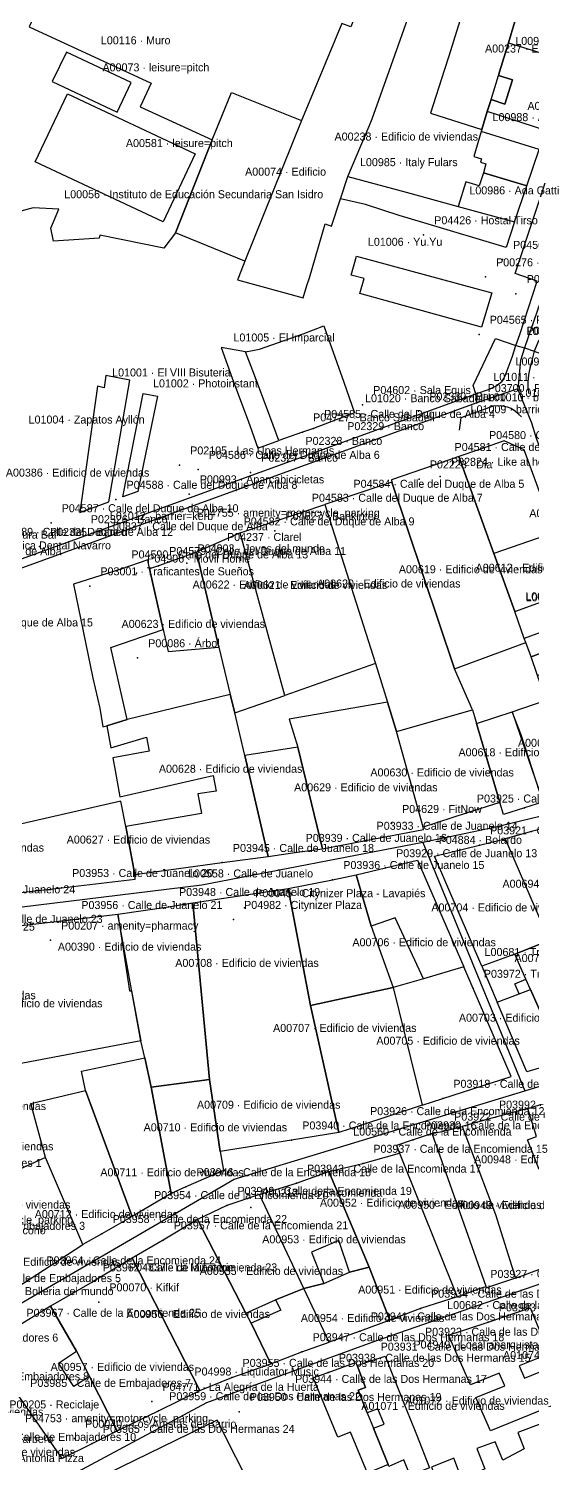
# Model space of a CAD drawing. Header units: metres. Extents: x 436207 to 441321, y 4465685 to 4475088.
# Drawn here: x 440060.1 to 440154.4, y 4473526.3 to 4473795.2 of the extents above; entities that cross this region are included whole.
import ezdxf

# ---------------------------------------------------------------- set-up
doc = ezdxf.new("R2010")
doc.units = ezdxf.units.M
for name, color, linetype, true_color in [('G_A_EDI', 7, 'CONTINUOUS', 0xa4a4a4), ('G_A_EQU', 7, 'CONTINUOUS', 0x8e5aa4), ('G_A_VER', 7, 'CONTINUOUS', 0x4d745d), ('G_L_BAR', 7, 'CONTINUOUS', 0x333333), ('G_L_COM', 7, 'CONTINUOUS', 0xce3b37), ('G_L_EQU', 7, 'CONTINUOUS', 0x8e5aa4), ('G_L_INF', 7, 'CONTINUOUS', 0x777777), ('G_L_UMB', 7, 'CONTINUOUS', 0x9e6a39), ('G_L_VIA', 7, 'CONTINUOUS', 0x555555), ('G_P_ACC', 7, 'CONTINUOUS', 0xe68241), ('G_P_BAR', 7, 'CONTINUOUS', 0x333333), ('G_P_COM', 7, 'CONTINUOUS', 0xce3b37), ('G_P_EQU', 7, 'CONTINUOUS', 0x8e5aa4), ('G_P_MOB', 7, 'CONTINUOUS', 0x268c9e), ('G_P_PAT', 7, 'CONTINUOUS', 0xa63603), ('G_P_UMB', 7, 'CONTINUOUS', 0x9e6a39), ('G_P_VER', 7, 'CONTINUOUS', 0x4d745d), ('T_A_EDI', 7, 'CONTINUOUS', 0xa4a4a4), ('T_A_VER', 7, 'CONTINUOUS', 0x4d745d), ('T_L_BAR', 7, 'CONTINUOUS', 0x333333), ('T_L_COM', 7, 'CONTINUOUS', 0xce3b37), ('T_L_EQU', 7, 'CONTINUOUS', 0x8e5aa4), ('T_L_INF', 7, 'CONTINUOUS', 0x777777), ('T_L_UMB', 7, 'CONTINUOUS', 0x9e6a39), ('T_L_VIA', 7, 'CONTINUOUS', 0x555555), ('T_P_ACC', 7, 'CONTINUOUS', 0xe68241), ('T_P_BAR', 7, 'CONTINUOUS', 0x333333), ('T_P_COM', 7, 'CONTINUOUS', 0xce3b37), ('T_P_EQU', 7, 'CONTINUOUS', 0x8e5aa4), ('T_P_MOB', 7, 'CONTINUOUS', 0x268c9e), ('T_P_PAT', 7, 'CONTINUOUS', 0xa63603), ('T_P_UMB', 7, 'CONTINUOUS', 0x9e6a39), ('T_P_VER', 7, 'CONTINUOUS', 0x4d745d)]:
    doc.layers.add(name, color=color, linetype=linetype, true_color=true_color)

msp = doc.modelspace()

# ---------------------------------------------------------------- linework, layer by layer
at = {"layer": 'G_A_EDI'}
for points in [[(440132.53, 4473801.18), (440127.96, 4473803.26), (440124.15, 4473804.94), (440120.41, 4473795.53), (440118.72, 4473796.14), (440112.61, 4473781.42), (440111.17, 4473777.94), (440100.56, 4473751.57), (440099.35, 4473748.52), (440099.2, 4473748.09), (440111.5, 4473744.75), (440112.18, 4473747.05), (440112.64, 4473748.49), (440115.62, 4473758.57), (440116.78, 4473758.13), (440118.47, 4473763.26), (440119.83, 4473767.48), (440123.86, 4473776.91), (440124.43, 4473778.24), (440127.96, 4473788.24), (440129.33, 4473792.12)], [(440151.15, 4473796.51), (440146.47, 4473797.99), (440141.72, 4473799.44), (440138.73, 4473790.04), (440137.88, 4473787.36), (440135.32, 4473779.33), (440144.95, 4473776.27), (440145.97, 4473779.63), (440146.68, 4473781.87), (440148.05, 4473786.38), (440148.26, 4473787.06), (440149.95, 4473792.52)], [(440098.06, 4473783.21), (440111.17, 4473777.94), (440100.56, 4473751.57), (440087.54, 4473756.91), (440094.43, 4473774.34)], [(440151.11, 4473685.95), (440162.46, 4473690.06), (440158.54, 4473700.73), (440157.9, 4473702.5), (440156.8, 4473705.48), (440152.85, 4473716.26), (440149.12, 4473717.91), (440144.3, 4473716.25), (440140.64, 4473714.98), (440147.19, 4473696.82)], [(440140.64, 4473714.98), (440137.84, 4473714.01), (440128.02, 4473710.63), (440128.1, 4473710.2), (440139.84, 4473675.19), (440153.16, 4473680.11), (440152.89, 4473680.9), (440151.11, 4473685.95), (440147.19, 4473696.82)], [(440128.1, 4473710.2), (440118.9, 4473707.12), (440115.52, 4473705.99), (440125.04, 4473676.2), (440127.29, 4473668.93), (440128.93, 4473663.45), (440143.18, 4473667.49), (440139.84, 4473675.19)], [(440125.04, 4473676.2), (440108.01, 4473670.19), (440099.66, 4473700.66), (440111.1, 4473704.5), (440115.52, 4473705.99)], [(440099.66, 4473700.66), (440098.32, 4473700.07), (440091.51, 4473697.04), (440095.66, 4473679.25), (440097.83, 4473670.39), (440098.67, 4473666.96), (440108.01, 4473670.19)], [(440091.51, 4473697.04), (440084.39, 4473694.52), (440082.7, 4473693.93), (440085.27, 4473682.56), (440086.17, 4473678.41), (440095.66, 4473679.25)], [(440082.7, 4473693.93), (440082.38, 4473695.64), (440077.3, 4473693.88), (440068.47, 4473691.05), (440072.1, 4473673.44), (440073.37, 4473667.79), (440073.92, 4473664.34), (440074.69, 4473664.52), (440078.49, 4473665.7), (440075.42, 4473679.17), (440085.27, 4473682.56)], [(440162.46, 4473690.06), (440164.44, 4473685.12), (440165.09, 4473683.48), (440165.67, 4473681.82), (440154.18, 4473677.42), (440153.16, 4473680.11), (440152.89, 4473680.9), (440151.11, 4473685.95)], [(440165.67, 4473681.82), (440166.96, 4473678.23), (440167.29, 4473677.31), (440167.87, 4473675.85), (440169.25, 4473672.39), (440157.52, 4473668.15), (440157, 4473669.34), (440156.33, 4473671.28), (440155.39, 4473673.96), (440154.18, 4473677.42)], [(440079.94, 4473636.63), (440096.31, 4473638.86), (440104.93, 4473640.03), (440100.56, 4473658.97), (440098.67, 4473666.96), (440097.83, 4473670.39), (440078.49, 4473665.7), (440074.69, 4473664.52), (440075.42, 4473660.38), (440082.11, 4473662.38), (440082.65, 4473659.75), (440075.79, 4473658.48), (440076.23, 4473656.11), (440077.14, 4473651.17), (440094.61, 4473655.17), (440095.15, 4473652.24), (440091.72, 4473651.75), (440092.45, 4473648.09), (440078.25, 4473645.63)], [(440162.62, 4473654.44), (440159.29, 4473653.34), (440155.77, 4473652.19), (440152.34, 4473662.81), (440150.61, 4473667.14), (440157, 4473669.34), (440157.52, 4473668.15), (440159.24, 4473663.63), (440160.57, 4473660.04)], [(440115.11, 4473641.48), (440123.23, 4473643.02), (440134.04, 4473645.06), (440133.95, 4473645.53), (440128.93, 4473663.45), (440127.29, 4473668.93), (440108.83, 4473665.74), (440110.47, 4473660.51)], [(440148.32, 4473650.15), (440142.02, 4473648.13), (440133.95, 4473645.53), (440128.93, 4473663.45), (440143.18, 4473667.49), (440143.55, 4473666.27), (440143.94, 4473664.95)], [(440155.77, 4473652.19), (440156.5, 4473650.23), (440152.92, 4473649.12), (440148.97, 4473647.88), (440148.32, 4473650.15), (440143.94, 4473664.95), (440150.61, 4473667.14)], [(440104.93, 4473640.03), (440109.94, 4473640.75), (440115.11, 4473641.48), (440110.47, 4473660.51), (440100.56, 4473658.97)], [(440052.36, 4473632.56), (440066.2, 4473634.17), (440080.01, 4473635.78), (440079.94, 4473636.63), (440078.25, 4473645.63), (440077.34, 4473650.4), (440050.54, 4473644.24)], [(440157.46, 4473645.53), (440154.24, 4473644.67), (440149.29, 4473643.35), (440157.56, 4473624.26), (440166.19, 4473627.91), (440169.77, 4473629.29), (440166.88, 4473636.1), (440165.17, 4473635.32), (440162, 4473634.01)], [(440157.56, 4473624.26), (440151.13, 4473621.73), (440144.96, 4473619.43), (440136.08, 4473640.05), (440144.49, 4473642.15), (440149.29, 4473643.35)], [(440134, 4473617.06), (440128.69, 4473628.51), (440124.2, 4473626.94), (440121.42, 4473636.55), (440126.89, 4473637.88), (440132.89, 4473639.33), (440141.55, 4473619.36)], [(440112.84, 4473612.07), (440108.67, 4473634.04), (440116.99, 4473635.67), (440121.42, 4473636.55), (440124.2, 4473626.94), (440128.36, 4473615.44)], [(440118.16, 4473588.28), (440109.31, 4473586.86), (440095.91, 4473584.7), (440093.94, 4473598.2), (440090.8, 4473631.3), (440108.67, 4473634.04), (440112.84, 4473612.07)], [(440047.81, 4473625.85), (440067.92, 4473628.17), (440076.75, 4473629.2), (440078.94, 4473614.86), (440079.34, 4473614.86), (440081.06, 4473605.45), (440056.63, 4473600.83), (440055.95, 4473604.7), (440052.36, 4473604.07)], [(440076.75, 4473629.2), (440086.22, 4473630.61), (440090.8, 4473631.3), (440093.94, 4473598.2), (440082.99, 4473596.77), (440081.8, 4473602.29), (440081.06, 4473605.45)], [(440166.02, 4473603.38), (440162.91, 4473602.45), (440160.05, 4473601.6), (440154.06, 4473615.08), (440153.21, 4473617.02), (440151.13, 4473621.73), (440157.56, 4473624.26)], [(440151.92, 4473614.29), (440151.12, 4473616.15), (440153.21, 4473617.02), (440151.13, 4473621.73), (440144.96, 4473619.43), (440147.8, 4473612.72)], [(440128.36, 4473615.44), (440133.74, 4473593.41), (440137.61, 4473594.66), (440150.45, 4473598.81), (440143.32, 4473615.28), (440141.55, 4473619.36), (440134, 4473617.06)], [(440133.74, 4473593.41), (440122.01, 4473589.54), (440118.16, 4473588.28), (440112.84, 4473612.07), (440128.36, 4473615.44)], [(440160.05, 4473601.6), (440157.37, 4473600.83), (440153.35, 4473599.67), (440147.8, 4473612.72), (440151.92, 4473614.29), (440154.06, 4473615.08)], [(440086.74, 4473576.88), (440081.55, 4473573.8), (440079.45, 4473572.56), (440070.69, 4473596.14), (440069.94, 4473599.76), (440081.8, 4473602.29), (440082.99, 4473596.77)], [(440095.91, 4473584.7), (440096.56, 4473581.14), (440089.51, 4473578.09), (440086.74, 4473576.88), (440082.99, 4473596.77), (440093.94, 4473598.2)], [(440153.53, 4473592.76), (440158.96, 4473594.49), (440165.81, 4473596.83), (440170.65, 4473582.62), (440175.39, 4473568.69), (440168.13, 4473566.82), (440163.2, 4473565.19), (440157.49, 4473581.92), (440155.67, 4473581.36), (440153.51, 4473586.94), (440155.17, 4473587.54)], [(440079.45, 4473572.56), (440073.79, 4473569.32), (440070.22, 4473567.27), (440063.19, 4473583.58), (440060.47, 4473593.7), (440070.69, 4473596.14)], [(440153.53, 4473592.76), (440146.15, 4473590.76), (440141.25, 4473589.38), (440147.52, 4473572.92), (440151.23, 4473560.98), (440156.13, 4473562.81), (440163.2, 4473565.19), (440157.49, 4473581.92), (440155.67, 4473581.36), (440153.51, 4473586.94), (440155.17, 4473587.54)], [(440151.23, 4473560.98), (440145.84, 4473559.14), (440145.73, 4473559.45), (440135.66, 4473588.07), (440137.76, 4473588.51), (440141.25, 4473589.38), (440147.52, 4473572.92)], [(440135.66, 4473588.07), (440132.11, 4473586.89), (440128.93, 4473585.86), (440129.52, 4473584.39), (440140.31, 4473557.48), (440144.53, 4473559.03), (440145.73, 4473559.45)], [(440055.2, 4473557.56), (440061.39, 4473561.57), (440070.22, 4473567.27), (440063.19, 4473583.58), (440046.77, 4473576.19), (440048.1, 4473573.24)], [(440140.31, 4473557.48), (440133.44, 4473555.32), (440127.73, 4473553.11), (440123.81, 4473563.03), (440116.26, 4473580.95), (440122.62, 4473582.48), (440129.52, 4473584.39)], [(440111.61, 4473559.07), (440103.32, 4473576.68), (440110.2, 4473578.76), (440116.26, 4473580.95), (440123.81, 4473563.03), (440120.15, 4473562.08), (440118.15, 4473568.07), (440113.06, 4473565.88), (440115.33, 4473560.01)], [(440103.32, 4473576.68), (440097.16, 4473574.59), (440091.71, 4473571.97), (440100.76, 4473554.42), (440106.32, 4473556.91), (440111.61, 4473559.07)], [(440091.71, 4473571.97), (440085.23, 4473568.13), (440079.45, 4473564.76), (440092.11, 4473539.9), (440098.12, 4473542.36), (440105.4, 4473544.94), (440101.72, 4473552.56), (440100.76, 4473554.42)], [(440079.45, 4473564.76), (440071.94, 4473560.25), (440064.15, 4473555.75), (440069.01, 4473547.3), (440071.47, 4473542.57), (440076.61, 4473532.35), (440084.39, 4473536.11), (440092.11, 4473539.9)], [(440127.73, 4473553.11), (440122.14, 4473551.07), (440116.32, 4473548.97), (440111.61, 4473559.07), (440115.33, 4473560.01), (440120.15, 4473562.08), (440123.81, 4473563.03)], [(440106.32, 4473556.91), (440107.32, 4473555.01), (440101.72, 4473552.56), (440105.4, 4473544.94), (440111.25, 4473547.17), (440116.32, 4473548.97), (440111.61, 4473559.07)], [(440064.15, 4473555.75), (440057.64, 4473551.74), (440052.21, 4473548.35), (440058.35, 4473538.6), (440066.26, 4473527.2), (440071.96, 4473529.99), (440076.61, 4473532.35), (440071.47, 4473542.57), (440068.52, 4473540.65), (440065.63, 4473545.05), (440069.01, 4473547.3)], [(440138.71, 4473550.27), (440146.13, 4473552.76), (440154.01, 4473555.41), (440157.54, 4473546.77), (440151.94, 4473544.58), (440152.95, 4473542.25), (440158.45, 4473544.47), (440161.02, 4473538.23), (440146.58, 4473532.35), (440143.82, 4473538.63), (440149.22, 4473540.79), (440148.21, 4473543.17), (440142.8, 4473540.96)], [(440121.58, 4473544.59), (440123.99, 4473545.4), (440126.81, 4473546.37), (440131.08, 4473535.67), (440131.38, 4473534.91), (440132.68, 4473531.66), (440135.16, 4473525.46), (440131.49, 4473523.97), (440130.35, 4473526.93), (440127.53, 4473525.7), (440127.4, 4473526.04), (440124.66, 4473532.84), (440126.65, 4473533.63), (440125.44, 4473536.49), (440123.49, 4473535.76), (440121.78, 4473539.99), (440123.15, 4473540.51)], [(440113.58, 4473541.71), (440113.31, 4473542.29), (440116.17, 4473543.31), (440121.29, 4473545.2), (440121.58, 4473544.59), (440123.15, 4473540.51), (440121.78, 4473539.99), (440123.49, 4473535.76), (440124.66, 4473532.84), (440127.4, 4473526.04), (440123.54, 4473524.42), (440120.35, 4473532.14), (440117.96, 4473531.21)], [(440143.99, 4473504.38), (440153.27, 4473509.18), (440163.55, 4473514.15), (440158.32, 4473527.7), (440155.99, 4473533.67), (440151.66, 4473532.03), (440152.89, 4473528.99), (440148.88, 4473526.9), (440147.45, 4473530.32), (440144.02, 4473529.03), (440145.53, 4473525.24), (440141.24, 4473523.11), (440139.68, 4473527.25), (440135.49, 4473525.57)]]:
    msp.add_lwpolyline(points, close=True, dxfattribs=at)
msp.add_lwpolyline([(440151.15, 4473796.51), (440149.95, 4473792.52), (440148.26, 4473787.06), (440148.05, 4473786.38), (440150.69, 4473785.55), (440149.27, 4473781.03), (440146.68, 4473781.87), (440145.97, 4473779.63), (440144.95, 4473776.27), (440144.83, 4473775.88), (440143.42, 4473771.24), (440144.89, 4473770.78), (440144.68, 4473770.18), (440145.71, 4473769.82), (440145.24, 4473768.17), (440144.42, 4473765.69), (440141.95, 4473766.47), (440140.53, 4473761.86), (440151.05, 4473758.97), (440153.37, 4473765.69), (440155.7, 4473772.52)], dxfattribs=at)
at = {"layer": 'G_A_EQU'}
msp.add_lwpolyline([(440095.37, 4473534.38), (440069.62, 4473521.79), (440071.42, 4473518.99), (440078.42, 4473508.07), (440087.55, 4473493.81), (440105.75, 4473502.64), (440108.43, 4473503.94), (440105.19, 4473511.02), (440104.36, 4473512.84), (440105.92, 4473513.43)], close=True, dxfattribs=at)
at = {"layer": 'G_A_VER'}
for points in [[(440067.11, 4473790.79), (440064.48, 4473785.28), (440076.65, 4473779.54), (440079.27, 4473785.06)], [(440067.32, 4473782.98), (440091.26, 4473771.73), (440085.22, 4473758.98), (440061.28, 4473770.23)]]:
    msp.add_lwpolyline(points, close=True, dxfattribs=at)
at = {"layer": 'G_L_BAR'}
for points in [[(440060.16, 4473795.53), (440083, 4473784.94)], [(440152.05, 4473737.85), (440155.31, 4473747.84), (440151.2, 4473749.26), (440161.96, 4473781.92), (440166.1, 4473780.51), (440166.63, 4473781.96)], [(440150.63, 4473733.62), (440151.34, 4473735.81), (440152.05, 4473737.85)], [(440155.62, 4473736.78), (440154.76, 4473734.72), (440154.18, 4473732.46)], [(440146.4, 4473727.61), (440147.73, 4473728.31), (440148.72, 4473729.11), (440149.31, 4473730.13), (440150.63, 4473733.62)], [(440154.18, 4473732.46), (440153.94, 4473731.54), (440153.7, 4473730.26), (440153.59, 4473728.93), (440153.59, 4473727.76), (440153.73, 4473726.71)], [(440002.24, 4473676.92), (440010.1, 4473679.5), (440049.73, 4473692.53), (440143.79, 4473726.72)], [(440143.79, 4473726.72), (440146.4, 4473727.61)], [(440147.08, 4473724.44), (440141.01, 4473722.22)], [(440152.35, 4473722.43), (440151.27, 4473723.44), (440150.42, 4473723.98), (440149.75, 4473724.24), (440148.48, 4473724.51), (440147.08, 4473724.44)], [(440141.01, 4473722.22), (440140.68, 4473719.95)]]:
    msp.add_lwpolyline(points, dxfattribs=at)
at = {"layer": 'G_L_COM'}
for points in [[(440156.9, 4473776.11), (440145.97, 4473779.63), (440146.68, 4473781.87), (440149.27, 4473781.03), (440150.69, 4473785.55), (440148.05, 4473786.38), (440148.26, 4473787.06), (440149.95, 4473792.52), (440161.26, 4473789.03), (440156.9, 4473776.11)], [(440153.37, 4473765.69), (440155.7, 4473772.52), (440144.83, 4473775.88), (440143.42, 4473771.24), (440144.89, 4473770.78), (440144.68, 4473770.18), (440145.71, 4473769.82), (440145.24, 4473768.17), (440153.37, 4473765.69)], [(440149.53, 4473754.15), (440134.07, 4473758.78), (440129.47, 4473760.15), (440123.15, 4473762.22), (440118.47, 4473763.26), (440119.83, 4473767.48), (440130.76, 4473764.5), (440140.53, 4473761.86), (440151.05, 4473758.97), (440149.53, 4473754.15)], [(440153.37, 4473765.69), (440145.24, 4473768.17), (440144.42, 4473765.69), (440141.95, 4473766.47), (440140.53, 4473761.86), (440151.05, 4473758.97), (440153.37, 4473765.69)], [(440144.86, 4473739.22), (440122.09, 4473745.54), (440122.88, 4473748.34), (440120.44, 4473748.98), (440121.48, 4473752.51), (440146.82, 4473745.65), (440144.86, 4473739.22)], [(440075.1, 4473706.48), (440078.99, 4473729.26), (440074.5, 4473730.14), (440074.18, 4473727.87), (440072.94, 4473728.14), (440069.61, 4473704.51), (440075.1, 4473706.48)], [(440080.48, 4473708.43), (440077.7, 4473707.42), (440081.52, 4473726.79), (440084.19, 4473726.3), (440081.56, 4473713.64), (440080.48, 4473708.43)], [(440158.54, 4473700.73), (440147.19, 4473696.82), (440151.11, 4473685.95), (440162.46, 4473690.06), (440158.54, 4473700.73)], [(440164.44, 4473685.12), (440152.89, 4473680.9), (440151.11, 4473685.95), (440162.46, 4473690.06), (440164.44, 4473685.12)], [(440166.96, 4473678.23), (440155.39, 4473673.96), (440154.18, 4473677.42), (440165.67, 4473681.82), (440166.96, 4473678.23)]]:
    msp.add_lwpolyline(points, dxfattribs=at)
at = {"layer": 'G_L_EQU'}
for points in [[(440100.69, 4473734.63), (440103.27, 4473735.08), (440111.46, 4473737.98), (440115.35, 4473739.5), (440116.5, 4473736.27), (440119.08, 4473728.91), (440121.12, 4473723.18), (440113.39, 4473720.21), (440111.34, 4473719.57), (440106.93, 4473717.98), (440104.79, 4473723.7), (440102.03, 4473731.06), (440100.69, 4473734.63)], [(440106.93, 4473717.98), (440104.79, 4473723.7), (440102.03, 4473731.06), (440100.69, 4473734.63), (440096.11, 4473735.39), (440098.19, 4473729.69), (440100.1, 4473724.51), (440100.97, 4473722.15), (440101.46, 4473720.81), (440103.01, 4473716.54), (440106.93, 4473717.98)]]:
    msp.add_lwpolyline(points, dxfattribs=at)
at = {"layer": 'G_L_INF'}
for points in [[(440179.69, 4473655.87), (440155.27, 4473718.18), (440154.28, 4473721.21), (440151.67, 4473727.67)], [(440179.69, 4473655.87), (440175.5, 4473654.29), (440155.57, 4473647.42), (440146.99, 4473645.38), (440133.92, 4473642.64), (440092.48, 4473634.65), (440002.73, 4473623.66), (439994.29, 4473621.51)], [(440043.37, 4473547.41), (440098.52, 4473579.53), (440152.99, 4473596.07), (440193.7, 4473608.72), (440200.45, 4473609.33)], [(440061.4, 4473520.48), (440093.41, 4473537.71), (440125.07, 4473549.24), (440166.6, 4473563.66), (440215.09, 4473576.51)]]:
    msp.add_lwpolyline(points, dxfattribs=at)
at = {"layer": 'G_L_UMB'}
msp.add_lwpolyline([(440056.8, 4473799.48), (440060.97, 4473797.27), (440060.16, 4473795.53), (440083, 4473784.94), (440080.92, 4473780.55), (440094.43, 4473774.34), (440087.54, 4473756.91), (440085.38, 4473754.02), (440073.39, 4473756.44), (440073.29, 4473755.91), (440064.68, 4473755.32), (440064.18, 4473757.76), (440065.72, 4473761.34), (440060.88, 4473761.57), (440053.43, 4473759.58)], dxfattribs=at)
at = {"layer": 'G_L_VIA'}
for points in [[(440176.23, 4473791.73), (440169.78, 4473784.12), (440152.95, 4473735.33), (440152.18, 4473733), (440151.67, 4473727.67)], [(440144.03, 4473725.05), (440143.79, 4473726.72), (440143.3, 4473728.32), (440147.49, 4473737.11), (440151.34, 4473735.81), (440152.95, 4473735.33), (440154.76, 4473734.72), (440157.12, 4473733.88), (440162.59, 4473727.63), (440219.55, 4473742.08)], [(440151.67, 4473727.67), (440144.03, 4473725.05), (440046.78, 4473689.73), (440025.47, 4473682.97), (440000.49, 4473674.66), (439993.27, 4473672.19)], [(440133.92, 4473642.64), (440134.85, 4473640.38), (440152.99, 4473596.07)]]:
    msp.add_lwpolyline(points, dxfattribs=at)
at = {"layer": 'G_P_ACC'}
for p in [(440152.95, 4473735.33), (440144.03, 4473725.05)]:
    msp.add_point(p, dxfattribs=at)
at = {"layer": 'G_P_BAR'}
for p in [(440151.34, 4473735.81), (440134.85, 4473640.38)]:
    msp.add_point(p, dxfattribs=at)
at = {"layer": 'G_P_COM'}
for p in [(440145.61, 4473748.63), (440151.34, 4473745.5), (440088.31, 4473713.36), (440133.2, 4473710.75), (440095.21, 4473697.15), (440089.69, 4473695.01), (440071.49, 4473690.71), (440080.27, 4473693.1), (440073.17, 4473556.51), (440089.11, 4473540.74), (440068.65, 4473530.94)]:
    msp.add_point(p, dxfattribs=at)
at = {"layer": 'G_P_EQU'}
for p in [(440122.6, 4473724.69), (440089.54, 4473701.69), (440106.17, 4473701.05), (440100.49, 4473630.39), (440098.42, 4473628.19), (440064.14, 4473624.31), (440101.66, 4473574.24), (440076.84, 4473560.27), (440130.13, 4473545.78), (440083.1, 4473537.86)]:
    msp.add_point(p, dxfattribs=at)
at = {"layer": 'G_P_MOB'}
for p in [(440133.1, 4473723.5), (440117.74, 4473717.92), (440109.91, 4473715.16), (440101.62, 4473712.01), (440090.11, 4473707.95), (440069.7, 4473700.48), (440062.06, 4473698.09)]:
    msp.add_point(p, dxfattribs=at)
at = {"layer": 'G_P_PAT'}
for p in [(440134.03, 4473756.51), (440137.16, 4473711.25)]:
    msp.add_point(p, dxfattribs=at)
at = {"layer": 'G_P_UMB'}
for p in [(440148.8, 4473751.9), (440144.42, 4473737.86), (440113.39, 4473720.21), (440111.34, 4473719.57), (440144.3, 4473716.25), (440091.81, 4473712.54), (440137.84, 4473714.01), (440076.39, 4473706.93), (440118.9, 4473707.12), (440111.1, 4473704.5), (440064.24, 4473702.54), (440098.32, 4473700.07), (440077.3, 4473693.88), (440084.39, 4473694.52), (440142.02, 4473648.13), (440152.92, 4473649.12), (440123.23, 4473643.02), (440154.24, 4473644.67), (440109.94, 4473640.75), (440144.49, 4473642.15), (440096.31, 4473638.86), (440126.89, 4473637.88), (440066.2, 4473634.17), (440116.99, 4473635.67), (440086.22, 4473630.61), (440067.92, 4473628.17), (440143.32, 4473615.28), (440137.61, 4473594.66), (440122.01, 4473589.54), (440137.76, 4473588.51), (440146.15, 4473590.76), (440109.31, 4473586.86), (440132.11, 4473586.89), (440122.62, 4473582.48), (440089.51, 4473578.09), (440110.2, 4473578.76), (440081.55, 4473573.8), (440097.16, 4473574.59), (440073.79, 4473569.32), (440085.23, 4473568.13), (440061.39, 4473561.57), (440071.94, 4473560.25), (440144.53, 4473559.03), (440133.44, 4473555.32), (440122.14, 4473551.07), (440146.13, 4473552.76), (440132.3, 4473548.19), (440111.25, 4473547.17), (440123.99, 4473545.4), (440116.17, 4473543.31), (440098.12, 4473542.36), (440107.97, 4473539.35), (440084.39, 4473536.11), (440099.48, 4473535.96), (440071.96, 4473529.99)]:
    msp.add_point(p, dxfattribs=at)
at = {"layer": 'G_P_VER'}
for p in [(440080.45, 4473677.23), (440128.01, 4473646.17)]:
    msp.add_point(p, dxfattribs=at)

# ---------------------------------------------------------------- texts
at = {"layer": 'T_A_EDI'}
for s, p in [('A00237 · Edificio de viviendas', (440145.54, 4473790.7)), ('A00236 · Edificio de viviendas', (440153.49, 4473779.95)), ('A00238 · Edificio de viviendas', (440117.35, 4473774.2)), ('A00074 · Edificio', (440100.6, 4473767.62)), ('A00386 · Edificio de viviendas', (440055.78, 4473711.21)), ('A00611 · Calle del Duque de Alba', (440153.84, 4473703.61)), ('A00619 · Edificio de viviendas', (440129.4, 4473693.1)), ('A00612 · Edificio de viviendas', (440143.78, 4473693.39)), ('A00622 · Edificio de viviendas', (440090.77, 4473690.24)), ('A00621 · Edificio de viviendas', (440100.34, 4473690.15)), ('A00620 · Edificio de viviendas', (440114.07, 4473690.43)), ('A00623 · Edificio de viviendas', (440077.46, 4473682.86)), ('A00617 · Edificio de viviendas', (440151.7, 4473660.57)), ('A00618 · Edificio de viviendas', (440140.57, 4473658.8)), ('A00628 · Edificio de viviendas', (440084.45, 4473655.71)), ('A00630 · Edificio de viviendas', (440124.07, 4473655.02)), ('A00629 · Edificio de viviendas', (440109.78, 4473652.23)), ('A00626 · Edificio de viviendas', (440036.05, 4473640.93)), ('A00627 · Edificio de viviendas', (440067.18, 4473642.43)), ('A00694 · Edificio de viviendas', (440148.81, 4473634.16)), ('A00704 · Edificio de viviendas', (440135.49, 4473629.72)), ('A00390 · Edificio de viviendas', (440065.53, 4473622.36)), ('A00706 · Edificio de viviendas', (440120.7, 4473623.19)), ('A00708 · Edificio de viviendas', (440087.52, 4473619.32)), ('A00702 · Edificio de viviendas', (440151.07, 4473620.23)), ('A00389 · Edificio de viviendas', (440034.51, 4473613.28)), ('A00392 · Edificio de viviendas', (440047.03, 4473611.75)), ('A00703 · Edificio de viviendas', (440140.65, 4473609.05)), ('A00707 · Edificio de viviendas', (440105.84, 4473607.14)), ('A00705 · Edificio de viviendas', (440125.19, 4473604.74)), ('A00391 · Edificio de viviendas', (440036.43, 4473592.49)), ('A00709 · Edificio de viviendas', (440091.58, 4473592.74)), ('A00710 · Edificio de viviendas', (440081.59, 4473588.51)), ('A00385 · Edificio de viviendas', (440037.81, 4473584.94)), ('A00948 · Edificio de viviendas', (440143.48, 4473582.5)), ('A00711 · Edificio de viviendas', (440073.48, 4473580.07)), ('A00393 · Edificio de viviendas', (440040.99, 4473574.02)), ('A00952 · Edificio de viviendas', (440114.61, 4473574.38)), ('A00950 · Edificio de viviendas', (440129.26, 4473573.99)), ('A00949 · Edificio de viviendas', (440139.93, 4473573.92)), ('A00712 · Edificio de viviendas', (440061.19, 4473572.25)), ('A00953 · Edificio de viviendas', (440103.81, 4473567.52)), ('A00446 · Edificio de viviendas', (440050.32, 4473563.3)), ('A00955 · Edificio de viviendas', (440092.09, 4473561.59)), ('A00951 · Edificio de viviendas', (440121.78, 4473558.09)), ('A00956 · Edificio de viviendas', (440078.38, 4473553.52)), ('A00954 · Edificio de viviendas', (440111.04, 4473552.77)), ('A01074 · Edificio de viviendas', (440148.91, 4473545.82)), ('A00957 · Edificio de viviendas', (440064.17, 4473543.61)), ('A01071 · Edificio de viviendas', (440122.37, 4473536.3)), ('A01072 · Edificio de viviendas', (440130.59, 4473537.29)), ('A00378 · Edificio de viviendas', (440035.93, 4473535.2)), ('A00371 · Edificio de viviendas', (440041.87, 4473527.66))]:
    msp.add_text(s, height=1.5, dxfattribs=at).set_placement(p)
at = {"layer": 'T_A_VER'}
for s, p in [('A00073 · leisure=pitch', (440073.88, 4473787.17)), ('A00581 · leisure=pitch', (440078.27, 4473772.98)), ('A01425 · Plaza del Duque de Alba', (440035.45, 4473696.49))]:
    msp.add_text(s, height=1.5, dxfattribs=at).set_placement(p)
at = {"layer": 'T_L_BAR'}
for s, p in [('L00116 · Muro', (440073.58, 4473792.24)), ('L00976 · barrier=kerb', (440153.32, 4473737.75)), ('L00977 · barrier=kerb', (440151.26, 4473732.04)), ('L01011 · barrier=kerb', (440147.1, 4473729.16)), ('L01010 · barrier=kerb', (440146.05, 4473725.33)), ('L01013 · barrier=kerb', (440151.99, 4473726.15)), ('L01009 · barrier=kerb', (440142.84, 4473723.09)), ('L01012 · barrier=kerb', (440075.27, 4473703.08))]:
    msp.add_text(s, height=1.5, dxfattribs=at).set_placement(p)
at = {"layer": 'T_L_COM'}
for s, p in [('L00987 · Sandros Cruz', (440151.21, 4473792.13)), ('L00988 · Aqua Bijoux', (440146.95, 4473777.84)), ('L00985 · Italy Fulars', (440122.12, 4473769.4)), ('L00986 · Ada Gatti', (440142.61, 4473764.11)), ('L01006 · Yu.Yu', (440123.6, 4473754.47)), ('L01001 · El VIII Bisuteria', (440075.69, 4473729.98)), ('L01002 · Photoinstant', (440083.35, 4473727.94)), ('L01004 · Zapatos Ayllón', (440060.04, 4473721.16)), ('L00975 · Bisual', (440153.09, 4473688.02)), ('L00978 · Moda Y Complementos Kashimir S.L.', (440153.16, 4473687.83))]:
    msp.add_text(s, height=1.5, dxfattribs=at).set_placement(p)
at = {"layer": 'T_L_EQU'}
for s, p in [('L01005 · El Imparcial', (440098.42, 4473736.54)), ('L01020 · Banco Sabadell', (440123.07, 4473725.16)), ('L01003 · Clinica Dental Navarro', (440046.93, 4473697.58))]:
    msp.add_text(s, height=1.5, dxfattribs=at).set_placement(p)
at = {"layer": 'T_L_INF'}
for s, p in [('L00558 · Calle de Juanelo', (440089.92, 4473636.09)), ('L00560 · Calle de la Encomienda', (440120.86, 4473587.71)), ('L00682 · Calle de las Dos Hermanas', (440138.45, 4473555.19))]:
    msp.add_text(s, height=1.5, dxfattribs=at).set_placement(p)
at = {"layer": 'T_L_UMB'}
msp.add_text('L00056 · Instituto de Educación Secundaria San Isidro', height=1.5, dxfattribs=at).set_placement((440066.72, 4473763.39))
at = {"layer": 'T_L_VIA'}
for s, p in [('L00837 · Calle del Duque de Alba', (440074.73, 4473701.16)), ('L00681 · Travesía de la Encomienda', (440145.46, 4473621.36))]:
    msp.add_text(s, height=1.5, dxfattribs=at).set_placement(p)
at = {"layer": 'T_P_ACC'}
msp.add_text('P03700 · Paso peatonal', height=1.5, dxfattribs=at).set_placement((440146.03, 4473727.05))
at = {"layer": 'T_P_BAR'}
for s, p in [('P04873 · barrier=kerb', (440153.34, 4473737.81)), ('P04884 · Bolardo', (440136.85, 4473642.38))]:
    msp.add_text(s, height=1.5, dxfattribs=at).set_placement(p)
at = {"layer": 'T_P_COM'}
for s, p in [('P00276 · Casashi', (440147.61, 4473750.63)), ('P02985 · Plaza de Tirso de Molina 5', (440153.34, 4473747.5)), ('P02105 · Las Unas Hermanas', (440090.31, 4473715.36)), ('P02223 · Dia', (440135.2, 4473712.75)), ('P04237 · Clarel', (440097.21, 4473699.15)), ('P04906 · Movil Home', (440082.27, 4473695.1)), ('P04903 · Joyas del mundo', (440091.69, 4473697.01)), ('P03001 · Traficantes de Sueños', (440073.49, 4473692.71)), ('P04646 · Bolleria del mundo', (440050.65, 4473557.81)), ('P00070 · Kifkif', (440075.17, 4473558.51)), ('P04998 · Liquidator Music', (440091.11, 4473542.74)), ('P00040 · Los Artistas del Barrio', (440070.65, 4473532.94)), ('P04649 · Bearbero', (440047.72, 4473530.1))]:
    msp.add_text(s, height=1.5, dxfattribs=at).set_placement(p)
at = {"layer": 'T_P_EQU'}
for s, p in [('P04602 · Sala Equis', (440124.6, 4473726.69)), ('P04755 · amenity=motorcycle_parking', (440091.54, 4473703.69)), ('P04627 · Bankinter', (440108.17, 4473703.05)), ('P04904 · Azura Bar', (440047.82, 4473699.59)), ('P04982 · Citynizer Plaza', (440100.42, 4473630.19)), ('P00045 · Citynizer Plaza - Lavapiés', (440102.49, 4473632.39)), ('P00207 · amenity=pharmacy', (440066.14, 4473626.31)), ('P00212 · La Encomienda', (440103.66, 4473576.24)), ('P04754 · amenity=motorcycle_parking', (440034.11, 4473571.18)), ('P04671 · Café Boconó', (440042.95, 4473569.21)), ('P04837 · La Minoterie', (440078.84, 4473562.27)), ('P04949 · Local anarquista Magdalena', (440132.13, 4473547.78)), ('P04771 · La Alegría de la Huerta', (440085.1, 4473539.86)), ('P04753 · amenity=motorcycle_parking', (440059.36, 4473533.99)), ('P02109 · Antonia Pizza', (440049.44, 4473526.52))]:
    msp.add_text(s, height=1.5, dxfattribs=at).set_placement(p)
at = {"layer": 'T_P_MOB'}
for s, p in [('P02330 · Banco', (440135.1, 4473725.5)), ('P02329 · Banco', (440119.74, 4473719.92)), ('P02328 · Banco', (440111.91, 4473717.16)), ('P02327 · Banco', (440103.62, 4473714.01)), ('P00993 · Aparcabicicletas', (440092.11, 4473709.95)), ('P02325 · Banco', (440064.06, 4473700.09)), ('P02326 · Banco', (440071.7, 4473702.48)), ('P00205 · Reciclaje', (440056.43, 4473536.57))]:
    msp.add_text(s, height=1.5, dxfattribs=at).set_placement(p)
at = {"layer": 'T_P_PAT'}
for s, p in [('P04426 · Hostal Tirso Plaza', (440136.03, 4473758.51)), ('P02824 · Like at home Madrid', (440139.16, 4473713.25))]:
    msp.add_text(s, height=1.5, dxfattribs=at).set_placement(p)
at = {"layer": 'T_P_UMB'}
for s, p in [('P04564 · Plaza de Tirso de Molina 13', (440150.8, 4473753.9)), ('P04565 · Plaza de Tirso de Molina 12', (440146.42, 4473739.86)), ('P04727 · Banco Sabadell', (440113.34, 4473721.57)), ('P04585 · Calle del Duque de Alba 4', (440115.39, 4473722.21)), ('P04581 · Calle del Duque de Alba 3', (440139.84, 4473716.01)), ('P04580 · Calle del Duque de Alba 1', (440146.3, 4473718.25)), ('P04586 · Calle del Duque de Alba 6', (440093.81, 4473714.54)), ('P04588 · Calle del Duque de Alba 8', (440078.39, 4473708.93)), ('P04584 · Calle del Duque de Alba 5', (440120.9, 4473709.12)), ('P04583 · Calle del Duque de Alba 7', (440113.1, 4473706.5)), ('P04587 · Calle del Duque de Alba 10', (440066.24, 4473704.54)), ('P04589 · Calle del Duque de Alba 12', (440053.97, 4473700.11)), ('P04582 · Calle del Duque de Alba 9', (440100.32, 4473702.07)), ('P04590 · Calle del Duque de Alba 13', (440079.3, 4473695.88)), ('P04579 · Calle del Duque de Alba 11', (440086.39, 4473696.52)), ('P04979 · Calle del Duque de Alba 15', (440038.97, 4473683.13)), ('P03925 · Calle de Juanelo 12', (440144.02, 4473650.13)), ('P03933 · Calle de Juanelo 14', (440125.23, 4473645.02)), ('P03921 · Calle de Juanelo 11', (440146.49, 4473644.15)), ('P03945 · Calle de Juanelo 18', (440098.31, 4473640.86)), ('P03939 · Calle de Juanelo 16', (440111.94, 4473642.75)), ('P03929 · Calle de Juanelo 13', (440128.89, 4473639.88)), ('P03953 · Calle de Juanelo 20', (440068.2, 4473636.17)), ('P03936 · Calle de Juanelo 15', (440118.99, 4473637.67)), ('P03963 · Calle de Juanelo 24', (440042.34, 4473633.11)), ('P03948 · Calle de Juanelo 19', (440088.22, 4473632.61)), ('P03956 · Calle de Juanelo 21', (440069.92, 4473630.17)), ('P03961 · Calle de Juanelo 23', (440047.48, 4473627.58)), ('P03966 · Calle de Juanelo 25', (440034.78, 4473626.11)), ('P03972 · Travesía de la Encomienda 3', (440145.32, 4473617.28)), ('P03918 · Calle de la Encomienda 10', (440139.61, 4473596.66)), ('P03992 · Calle de la Encomienda 9', (440148.15, 4473592.76)), ('P03926 · Calle de la Encomienda 12', (440124.01, 4473591.54)), ('P03922 · Calle de la Encomienda 11', (440139.76, 4473590.51)), ('P03940 · Calle de la Encomienda 16', (440111.31, 4473588.86)), ('P03930 · Calle de la Encomienda 13', (440134.11, 4473588.89)), ('P03937 · Calle de la Encomienda 15', (440124.62, 4473584.48)), ('P03038 · Calle de Embajadores 1', (440032.37, 4473581.84)), ('P03946 · Calle de la Encomienda 18', (440091.51, 4473580.09)), ('P03943 · Calle de la Encomienda 17', (440112.2, 4473580.76)), ('P03949 · Calle de la Encomienda 19', (440099.16, 4473576.59)), ('P03954 · Calle de la Encomienda 20', (440083.55, 4473575.8)), ('P03958 · Calle de la Encomienda 22', (440075.79, 4473571.32)), ('P03053 · Calle de Embajadores 3', (440040.51, 4473570.04)), ('P03957 · Calle de la Encomienda 21', (440087.23, 4473570.13)), ('P03964 · Calle de la Encomienda 24', (440063.39, 4473563.57)), ('P03057 · Calle de Embajadores 5', (440047.24, 4473560.25)), ('P03962 · Calle de la Encomienda 23', (440073.94, 4473562.25)), ('P03927 · Calle de las Dos Hermanas 12', (440146.53, 4473561.03)), ('P03934 · Calle de las Dos Hermanas 14', (440135.44, 4473557.32)), ('P03993 · Calle de las Dos Hermanas 9', (440148.13, 4473554.76)), ('P03967 · Calle de la Encomienda 25', (440059.64, 4473553.74)), ('P03941 · Calle de las Dos Hermanas 16', (440124.14, 4473553.07)), ('P03947 · Calle de las Dos Hermanas 18', (440113.25, 4473549.17)), ('P03923 · Calle de las Dos Hermanas 11', (440134.3, 4473550.19)), ('P03059 · Calle de Embajadores 6', (440035.48, 4473549.09)), ('P03931 · Calle de las Dos Hermanas 13', (440125.99, 4473547.4)), ('P03955 · Calle de las Dos Hermanas 20', (440100.12, 4473544.36)), ('P03938 · Calle de las Dos Hermanas 15', (440118.17, 4473545.31)), ('P03061 · Calle de Embajadores 8', (440041.26, 4473541.83)), ('P03944 · Calle de las Dos Hermanas 17', (440109.97, 4473541.35)), ('P03985 · Calle de Embajadores 7', (440060.35, 4473540.6)), ('P03959 · Calle de las Dos Hermanas 22', (440086.39, 4473538.11)), ('P03950 · Calle de las Dos Hermanas 19', (440101.48, 4473537.96)), ('P03039 · Calle de Embajadores 10', (440048.96, 4473530.48)), ('P03965 · Calle de las Dos Hermanas 24', (440073.96, 4473531.99))]:
    msp.add_text(s, height=1.5, dxfattribs=at).set_placement(p)
at = {"layer": 'T_P_VER'}
for s, p in [('P00086 · Árbol', (440082.45, 4473679.23)), ('P04629 · FitNow', (440130.01, 4473648.17))]:
    msp.add_text(s, height=1.5, dxfattribs=at).set_placement(p)

doc.saveas('drawing.dxf')
